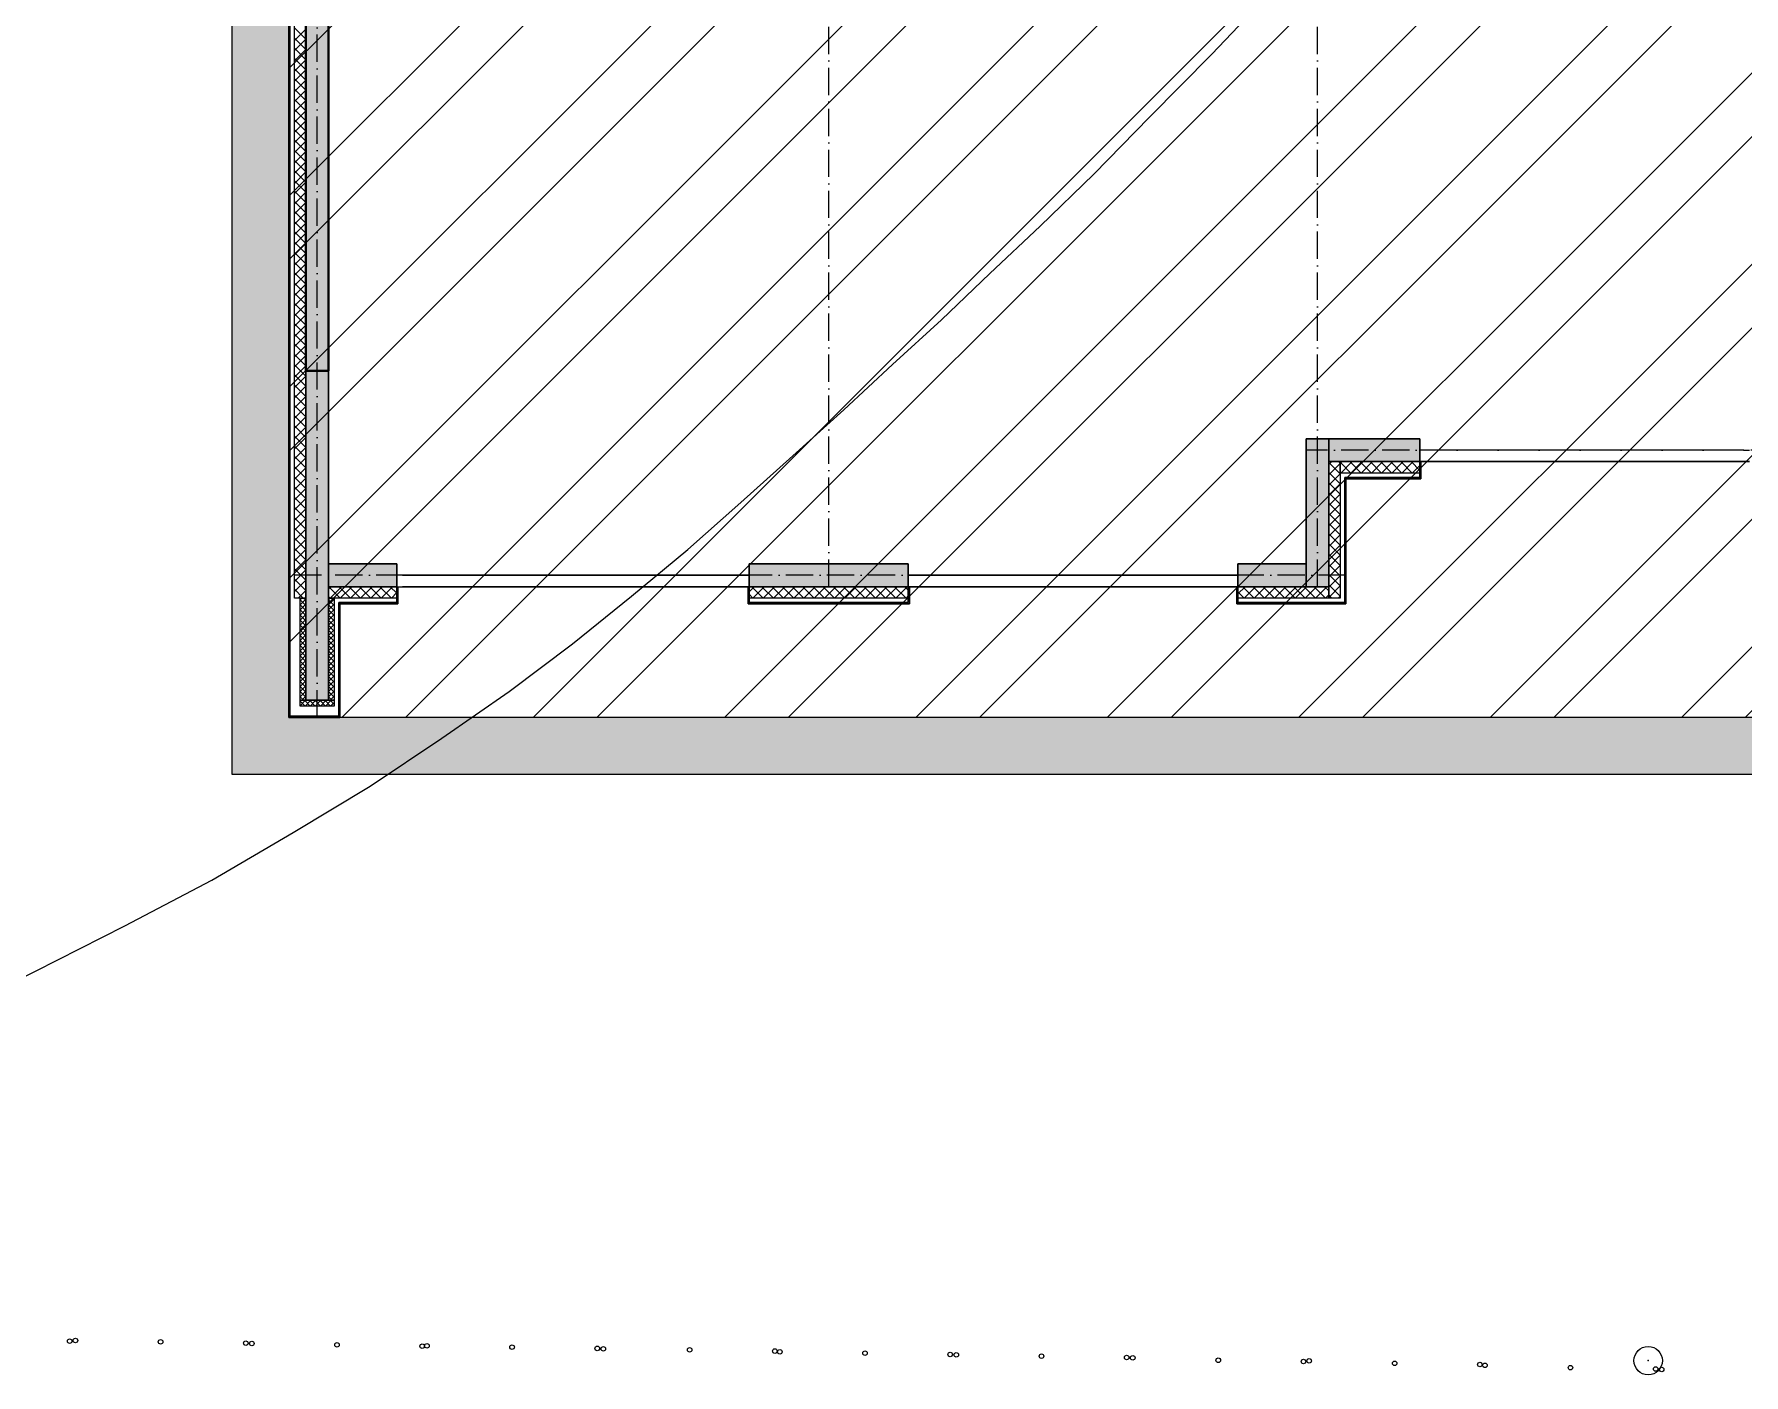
# Model space of a CAD drawing. Header units: millimetres. Extents: x 1353783 to 6492029790, y -7276956 to -512500.
# Drawn here: x 9984314 to 9987323, y -2850139 to -2847779 of the extents above; entities that cross this region are included whole.
import ezdxf

# ---------------------------------------------------------------- set-up
doc = ezdxf.new("R2010")
doc.units = ezdxf.units.MM
for name, pattern in [('( Dashed )', [0.75, 0.5, -0.25]), ('ACAD_ISO10W100', [18, 12, -3, 0, -3]), ('CONTI', [0]), ('осевая', [50.8, 31.75, -6.35, 6.35, -6.35])]:
    doc.linetypes.add(name, pattern=pattern)
doc.layers.get('0').update_dxf_attribs({"lineweight": 5})
for name, color, linetype, lineweight in [('!A-DIAFRAGM типовой', 142, 'Continuous', 0), ('7земля', 7, 'Continuous', 30), ('DIAFRAGM', 46, 'Continuous', 30), ('Hatch', 254, 'Continuous', 5), ('INSULATION', 81, 'Continuous', 5), ('Ар-окна', 5, 'Continuous', 9), ('ГП-Тратуар', 3, 'Continuous', 5), ('оси', 231, 'осевая', 9)]:
    doc.layers.add(name, color=color, linetype=linetype, lineweight=lineweight)
for name, color, linetype in [('GORIZUNKNOWN', 32, 'CONTI'), ('PI_DTUNKNOWN', 250, 'CONTI'), ('SIT_LРЕЛЬЕФ', 7, 'CONTI'), ('Заливка', 7, 'Continuous'), ('РЕЛЬЕФ', 7, 'CONTI')]:
    doc.layers.add(name, color=color, linetype=linetype)

# ---------------------------------------------------------------- blocks, each defined once
blk = doc.blocks.new('амвамвам')
at = {"lineweight": 30, "ltscale": 100, "true_color": 0x939598}
h = blk.add_hatch(color=252, dxfattribs=at)
h.dxf.hatch_style = 1
h.paths.add_polyline_path([(9893780, -3635392), (9893780, -3634892), (9898130, -3634892), (9898130, -3635392)], flags=17)
h.paths.add_polyline_path([(9890980, -3635392), (9890980, -3634892), (9879530, -3634892), (9879530, -3649792), (9905030, -3649792), (9905530, -3649792), (9905530, -3632392), (9905030, -3632392), (9905030, -3649292), (9880030, -3649292), (9880030, -3635392)])
at = {"color": 251, "lineweight": 15, "ltscale": 100, "true_color": 0x636466}
blk.add_lwpolyline([(9890980, -3635392), (9890980, -3634892), (9879530, -3634892), (9879530, -3649792), (9905030, -3649792), (9905530, -3649792), (9905530, -3632392), (9905030, -3632392), (9905030, -3649292), (9880030, -3649292), (9880030, -3635392)], close=True, dxfattribs=at)
blk = doc.blocks.new('ТИП-3')
at = {"layer": '!A-DIAFRAGM типовой', "lineweight": 0, "ltscale": 100, "true_color": 0x000000}
h = blk.add_hatch(color=18, dxfattribs=at)
h.dxf.hatch_style = 1
h.paths.add_polyline_path([(10387614, -2871481), (10387814, -2871481), (10387814, -2868581), (10387614, -2868581)])
h = blk.add_hatch(color=18, dxfattribs=at)
h.dxf.hatch_style = 1
h.paths.add_polyline_path([(10378814, -2870881), (10379014, -2870881), (10379014, -2869581), (10378814, -2869581)])
h = blk.add_hatch(color=18, dxfattribs=at)
h.dxf.hatch_style = 1
h.paths.add_polyline_path([(10379014, -2869581), (10379014, -2869781), (10379614, -2869781), (10379614, -2869581)])
h = blk.add_hatch(color=18, dxfattribs=at)
h.dxf.hatch_style = 1
h.paths.add_polyline_path([(10382514, -2869581), (10382514, -2869781), (10383914, -2869781), (10383914, -2869581)])
h = blk.add_hatch(color=18, dxfattribs=at)
h.dxf.hatch_style = 1
h.paths.add_polyline_path([(10387014, -2869581), (10387014, -2869781), (10387614, -2869781), (10387614, -2869581)])
h = blk.add_hatch(color=18, dxfattribs=at)
h.dxf.hatch_style = 1
h.paths.add_polyline_path([(10378014, -2870681), (10378014, -2870881), (10378814, -2870881), (10378814, -2870681)])
at = {"layer": 'Hatch', "lineweight": 40, "ltscale": 0.5, "true_color": 0x000000}
blk.add_hatch(color=18, dxfattribs=at).paths.add_polyline_path([(10387814, -2874781), (10387614, -2874781), (10387614, -2871481), (10387814, -2871481)])
at = {"layer": '7земля', "color": 18, "linetype": '( Dashed )', "lineweight": 20, "ltscale": 700, "true_color": 0x000000}
blk.add_line((10363414, -2868431), (10387514, -2868431), dxfattribs=at)
at = {"layer": '7земля', "color": 18, "lineweight": 30, "ltscale": 100, "true_color": 0x000000}
for p, q in [((10387514, -2869431), (10387514, -2868431)), ((10387514, -2868431), (10387964, -2868431)), ((10387524, -2869441), (10387524, -2868441)), ((10387524, -2868441), (10387954, -2868441)), ((10387954, -2868441), (10387954, -2882321)), ((10387964, -2868431), (10387964, -2882331)), ((10378664, -2870531), (10378664, -2869431)), ((10378664, -2869431), (10379624, -2869431)), ((10378674, -2870541), (10378674, -2869441)), ((10378674, -2869441), (10379614, -2869441)), ((10379614, -2869441), (10379614, -2869581)), ((10379624, -2869431), (10379624, -2869581)), ((10383924, -2869431), (10382504, -2869431)), ((10382504, -2869431), (10382504, -2869581)), ((10383914, -2869441), (10382514, -2869441)), ((10382514, -2869441), (10382514, -2869581)), ((10383914, -2869581), (10383914, -2869441)), ((10383924, -2869581), (10383924, -2869431)), ((10387004, -2869581), (10387004, -2869431)), ((10387004, -2869431), (10387514, -2869431)), ((10387014, -2869581), (10387014, -2869441)), ((10387014, -2869441), (10387524, -2869441)), ((10379614, -2869581), (10379664, -2869581)), ((10379664, -2869681), (10379614, -2869681)), ((10382464, -2869581), (10379664, -2869581)), ((10379664, -2869681), (10382464, -2869681)), ((10382514, -2869581), (10382464, -2869581)), ((10382464, -2869681), (10382514, -2869681)), ((10383914, -2869581), (10383964, -2869581)), ((10383964, -2869681), (10383914, -2869681)), ((10386964, -2869581), (10383964, -2869581)), ((10383964, -2869681), (10386964, -2869681)), ((10378004, -2870681), (10378004, -2870531)), ((10378004, -2870531), (10378664, -2870531)), ((10378014, -2870681), (10378014, -2870541)), ((10378014, -2870541), (10378674, -2870541)), ((10375114, -2870681), (10375164, -2870681)), ((10377964, -2870681), (10375164, -2870681)), ((10378014, -2870681), (10377964, -2870681))]:
    blk.add_line(p, q, dxfattribs=at)
at = {"layer": 'DIAFRAGM', "color": 18, "ltscale": 0.5, "true_color": 0x000000}
for p, q in [((10387814, -2868581), (10387614, -2868581)), ((10387614, -2868581), (10387614, -2871481)), ((10387814, -2871481), (10387814, -2868581)), ((10379014, -2869581), (10378814, -2869581)), ((10378814, -2869581), (10378814, -2870881)), ((10379014, -2870881), (10379014, -2869581)), ((10379014, -2869581), (10379014, -2869781)), ((10379614, -2869581), (10379014, -2869581)), ((10379614, -2869781), (10379614, -2869581)), ((10382514, -2869581), (10382514, -2869781)), ((10383914, -2869581), (10382514, -2869581)), ((10383914, -2869781), (10383914, -2869581)), ((10387014, -2869581), (10387014, -2869781)), ((10387614, -2869581), (10387014, -2869581)), ((10387614, -2869781), (10387614, -2869581)), ((10379014, -2869781), (10379614, -2869781)), ((10382514, -2869781), (10383914, -2869781)), ((10383314, -2869781), (10383114, -2869781)), ((10387014, -2869781), (10387614, -2869781)), ((10378014, -2870681), (10378014, -2870881)), ((10378814, -2870681), (10378014, -2870681)), ((10378814, -2870881), (10378814, -2870681)), ((10378014, -2870881), (10378814, -2870881)), ((10378814, -2870881), (10379014, -2870881)), ((10387614, -2871481), (10387814, -2871481))]:
    blk.add_line(p, q, dxfattribs=at)
at = {"layer": 'Hatch', "color": 18, "lineweight": 40, "ltscale": 0.5, "true_color": 0x000000}
for p, q in [((10387614, -2874781), (10387614, -2871481)), ((10387614, -2871481), (10387814, -2871481)), ((10387814, -2871481), (10387814, -2874781)), ((10387614, -2873541), (10387614, -2873441))]:
    blk.add_line(p, q, dxfattribs=at)
at = {"layer": 'INSULATION', "color": 18, "linetype": 'Continuous', "ltscale": 0.5, "true_color": 0x000000}
for p, q in [((10387564, -2868563), (10387596, -2868531)), ((10387564, -2868544), (10387601, -2868581)), ((10387601, -2868581), (10387564, -2868618)), ((10387564, -2868608), (10387614, -2868658)), ((10387614, -2868613), (10387564, -2868663)), ((10387564, -2868653), (10387614, -2868703)), ((10387614, -2868658), (10387564, -2868708)), ((10387582, -2868581), (10387614, -2868613)), ((10387591, -2868581), (10387641, -2868531)), ((10387596, -2868531), (10387646, -2868581)), ((10387636, -2868581), (10387686, -2868531)), ((10387641, -2868531), (10387691, -2868581)), ((10387681, -2868581), (10387731, -2868531)), ((10387686, -2868531), (10387736, -2868581)), ((10387726, -2868581), (10387776, -2868531)), ((10387731, -2868531), (10387781, -2868581)), ((10387771, -2868581), (10387821, -2868531)), ((10387776, -2868531), (10387826, -2868581)), ((10387851, -2868581), (10387814, -2868618)), ((10387814, -2868608), (10387864, -2868658)), ((10387864, -2868613), (10387814, -2868663)), ((10387814, -2868653), (10387864, -2868703)), ((10387864, -2868658), (10387814, -2868708)), ((10387816, -2868581), (10387864, -2868532)), ((10387821, -2868531), (10387864, -2868574)), ((10387832, -2868581), (10387864, -2868613)), ((10387861, -2868581), (10387864, -2868577)), ((10387564, -2868698), (10387614, -2868748)), ((10387614, -2868703), (10387564, -2868753)), ((10387564, -2868742), (10387614, -2868792)), ((10387614, -2868748), (10387564, -2868798)), ((10387564, -2868787), (10387614, -2868837)), ((10387614, -2868792), (10387564, -2868842)), ((10387814, -2868698), (10387864, -2868748)), ((10387864, -2868703), (10387814, -2868753)), ((10387814, -2868742), (10387864, -2868792)), ((10387864, -2868748), (10387814, -2868798)), ((10387814, -2868787), (10387864, -2868837)), ((10387864, -2868792), (10387814, -2868842)), ((10387564, -2868832), (10387614, -2868882)), ((10387614, -2868837), (10387564, -2868887)), ((10387564, -2868877), (10387614, -2868927)), ((10387614, -2868882), (10387564, -2868932)), ((10387564, -2868922), (10387614, -2868972)), ((10387614, -2868927), (10387564, -2868977)), ((10387564, -2868967), (10387614, -2869017)), ((10387814, -2868832), (10387864, -2868882)), ((10387864, -2868837), (10387814, -2868887)), ((10387814, -2868877), (10387864, -2868927)), ((10387864, -2868882), (10387814, -2868932)), ((10387814, -2868922), (10387864, -2868972)), ((10387864, -2868927), (10387814, -2868977)), ((10387814, -2868967), (10387864, -2869017)), ((10387614, -2868972), (10387564, -2869022)), ((10387564, -2869012), (10387614, -2869062)), ((10387614, -2869017), (10387564, -2869067)), ((10387564, -2869057), (10387614, -2869107)), ((10387614, -2869062), (10387564, -2869112)), ((10387564, -2869102), (10387614, -2869152)), ((10387614, -2869107), (10387564, -2869157)), ((10387864, -2868972), (10387814, -2869022)), ((10387814, -2869012), (10387864, -2869062)), ((10387864, -2869017), (10387814, -2869067)), ((10387814, -2869057), (10387864, -2869107)), ((10387864, -2869062), (10387814, -2869112)), ((10387814, -2869102), (10387864, -2869152)), ((10387864, -2869107), (10387814, -2869157)), ((10387564, -2869147), (10387614, -2869197)), ((10387614, -2869152), (10387564, -2869202)), ((10387564, -2869191), (10387614, -2869241)), ((10387614, -2869197), (10387564, -2869247)), ((10387564, -2869236), (10387614, -2869286)), ((10387614, -2869241), (10387564, -2869291)), ((10387814, -2869147), (10387864, -2869197)), ((10387864, -2869152), (10387814, -2869202)), ((10387814, -2869191), (10387864, -2869241)), ((10387864, -2869197), (10387814, -2869247)), ((10387814, -2869236), (10387864, -2869286)), ((10387864, -2869241), (10387814, -2869291)), ((10387564, -2869281), (10387614, -2869331)), ((10387614, -2869286), (10387564, -2869336)), ((10387564, -2869326), (10387614, -2869376)), ((10387614, -2869331), (10387564, -2869381)), ((10387564, -2869371), (10387614, -2869421)), ((10387614, -2869376), (10387564, -2869426)), ((10387564, -2869416), (10387614, -2869466)), ((10387614, -2869421), (10387564, -2869471)), ((10387814, -2869281), (10387864, -2869331)), ((10387864, -2869286), (10387814, -2869336)), ((10387814, -2869326), (10387864, -2869376)), ((10387864, -2869331), (10387814, -2869381)), ((10387814, -2869371), (10387864, -2869421)), ((10387864, -2869376), (10387814, -2869426)), ((10387814, -2869416), (10387864, -2869466)), ((10387864, -2869421), (10387814, -2869471)), ((10378714, -2869497), (10378731, -2869481)), ((10378714, -2869587), (10378814, -2869487)), ((10378814, -2869597), (10378714, -2869497)), ((10378814, -2869508), (10378788, -2869481)), ((10378814, -2869509), (10378842, -2869481)), ((10378814, -2869543), (10378852, -2869581)), ((10378832, -2869581), (10378932, -2869481)), ((10378842, -2869481), (10378942, -2869581)), ((10378922, -2869581), (10379022, -2869481)), ((10378932, -2869481), (10379032, -2869581)), ((10379011, -2869581), (10379111, -2869481)), ((10379022, -2869481), (10379122, -2869581)), ((10379101, -2869581), (10379201, -2869481)), ((10379111, -2869481), (10379211, -2869581)), ((10379191, -2869581), (10379291, -2869481)), ((10379201, -2869481), (10379301, -2869581)), ((10379281, -2869581), (10379381, -2869481)), ((10379291, -2869481), (10379391, -2869581)), ((10379371, -2869581), (10379471, -2869481)), ((10379381, -2869481), (10379481, -2869581)), ((10379460, -2869581), (10379560, -2869481)), ((10379471, -2869481), (10379571, -2869581)), ((10379550, -2869581), (10379614, -2869517)), ((10379560, -2869481), (10379614, -2869535)), ((10382514, -2869500), (10382534, -2869481)), ((10382514, -2869551), (10382544, -2869581)), ((10382524, -2869581), (10382624, -2869481)), ((10382534, -2869481), (10382634, -2869581)), ((10382613, -2869581), (10382713, -2869481)), ((10382624, -2869481), (10382724, -2869581)), ((10382703, -2869581), (10382803, -2869481)), ((10382713, -2869481), (10382813, -2869581)), ((10382793, -2869581), (10382893, -2869481)), ((10382803, -2869481), (10382903, -2869581)), ((10382883, -2869581), (10382983, -2869481)), ((10382893, -2869481), (10382993, -2869581)), ((10382973, -2869581), (10383073, -2869481)), ((10382983, -2869481), (10383083, -2869581)), ((10383062, -2869581), (10383162, -2869481)), ((10383073, -2869481), (10383173, -2869581)), ((10383152, -2869581), (10383252, -2869481)), ((10383162, -2869481), (10383262, -2869581)), ((10383242, -2869581), (10383342, -2869481)), ((10383252, -2869481), (10383352, -2869581)), ((10383332, -2869581), (10383432, -2869481)), ((10383342, -2869481), (10383442, -2869581)), ((10383422, -2869581), (10383522, -2869481)), ((10383432, -2869481), (10383532, -2869581)), ((10383511, -2869581), (10383611, -2869481)), ((10383522, -2869481), (10383622, -2869581)), ((10383601, -2869581), (10383701, -2869481)), ((10383611, -2869481), (10383711, -2869581)), ((10383691, -2869581), (10383791, -2869481)), ((10383701, -2869481), (10383801, -2869581)), ((10383781, -2869581), (10383881, -2869481)), ((10383791, -2869481), (10383891, -2869581)), ((10383871, -2869581), (10383914, -2869537)), ((10383881, -2869481), (10383914, -2869514)), ((10387014, -2869529), (10387062, -2869481)), ((10387014, -2869523), (10387073, -2869581)), ((10387052, -2869581), (10387152, -2869481)), ((10387062, -2869481), (10387162, -2869581)), ((10387142, -2869581), (10387242, -2869481)), ((10387152, -2869481), (10387252, -2869581)), ((10387232, -2869581), (10387332, -2869481)), ((10387242, -2869481), (10387342, -2869581)), ((10387322, -2869581), (10387422, -2869481)), ((10387332, -2869481), (10387432, -2869581)), ((10387411, -2869581), (10387511, -2869481)), ((10387422, -2869481), (10387522, -2869581)), ((10387501, -2869581), (10387601, -2869481)), ((10387511, -2869481), (10387611, -2869581)), ((10387564, -2869461), (10387584, -2869481)), ((10387591, -2869581), (10387614, -2869558)), ((10387614, -2869466), (10387599, -2869481)), ((10387601, -2869481), (10387614, -2869494)), ((10387814, -2869461), (10387834, -2869481)), ((10387814, -2869548), (10387882, -2869481)), ((10387814, -2869638), (10387914, -2869538)), ((10387914, -2869648), (10387814, -2869548)), ((10387914, -2869559), (10387837, -2869481)), ((10387864, -2869466), (10387849, -2869481)), ((10378714, -2869677), (10378814, -2869577)), ((10378814, -2869687), (10378714, -2869587)), ((10378714, -2869767), (10378814, -2869667)), ((10378814, -2869777), (10378714, -2869677)), ((10387814, -2869728), (10387914, -2869628)), ((10387914, -2869738), (10387814, -2869638)), ((10387814, -2869818), (10387914, -2869718)), ((10378714, -2869857), (10378814, -2869757)), ((10378814, -2869867), (10378714, -2869767)), ((10378714, -2869946), (10378814, -2869846)), ((10378814, -2869957), (10378714, -2869857)), ((10387914, -2869828), (10387814, -2869728)), ((10387814, -2869908), (10387914, -2869808)), ((10387914, -2869918), (10387814, -2869818)), ((10378714, -2870036), (10378814, -2869936)), ((10378814, -2870046), (10378714, -2869946)), ((10387814, -2869997), (10387914, -2869897)), ((10387914, -2870008), (10387814, -2869908)), ((10387814, -2870087), (10387914, -2869987)), ((10387914, -2870097), (10387814, -2869997)), ((10378714, -2870126), (10378814, -2870026)), ((10378814, -2870136), (10378714, -2870036)), ((10378714, -2870216), (10378814, -2870116)), ((10378814, -2870226), (10378714, -2870126)), ((10387814, -2870177), (10387914, -2870077)), ((10387914, -2870187), (10387814, -2870087)), ((10387814, -2870267), (10387914, -2870167)), ((10378714, -2870306), (10378814, -2870206)), ((10378814, -2870316), (10378714, -2870216)), ((10378714, -2870395), (10378814, -2870295)), ((10378814, -2870406), (10378714, -2870306)), ((10387914, -2870277), (10387814, -2870177)), ((10387814, -2870357), (10387914, -2870257)), ((10387914, -2870367), (10387814, -2870267)), ((10378714, -2870485), (10378814, -2870385)), ((10378814, -2870495), (10378714, -2870395)), ((10387814, -2870446), (10387914, -2870346)), ((10387914, -2870457), (10387814, -2870357)), ((10387814, -2870536), (10387914, -2870436)), ((10387914, -2870546), (10387814, -2870446)), ((10378014, -2870647), (10378081, -2870581)), ((10378014, -2870604), (10378091, -2870681)), ((10378071, -2870681), (10378171, -2870581)), ((10378081, -2870581), (10378181, -2870681)), ((10378160, -2870681), (10378260, -2870581)), ((10378171, -2870581), (10378271, -2870681)), ((10378250, -2870681), (10378350, -2870581)), ((10378260, -2870581), (10378360, -2870681)), ((10378340, -2870681), (10378440, -2870581)), ((10378350, -2870581), (10378450, -2870681)), ((10378430, -2870681), (10378530, -2870581)), ((10378440, -2870581), (10378540, -2870681)), ((10378520, -2870681), (10378620, -2870581)), ((10378530, -2870581), (10378630, -2870681)), ((10378609, -2870681), (10378709, -2870581)), ((10378620, -2870581), (10378714, -2870676)), ((10378709, -2870581), (10378714, -2870586)), ((10378714, -2870575), (10378814, -2870475)), ((10378814, -2870585), (10378714, -2870485)), ((10378714, -2870665), (10378814, -2870565)), ((10378814, -2870675), (10378714, -2870575)), ((10387814, -2870626), (10387914, -2870526)), ((10387914, -2870636), (10387814, -2870536)), ((10387814, -2870716), (10387914, -2870616)), ((10378699, -2870681), (10378714, -2870666)), ((10378730, -2870681), (10378714, -2870665)), ((10378788, -2870681), (10378814, -2870655)), ((10387914, -2870726), (10387814, -2870626)), ((10387814, -2870806), (10387914, -2870706)), ((10387914, -2870816), (10387814, -2870716)), ((10387814, -2870895), (10387914, -2870795)), ((10387914, -2870906), (10387814, -2870806)), ((10387814, -2870985), (10387914, -2870885)), ((10387914, -2870995), (10387814, -2870895)), ((10387814, -2871075), (10387914, -2870975)), ((10387914, -2871085), (10387814, -2870985)), ((10387814, -2871165), (10387914, -2871065)), ((10387914, -2871175), (10387814, -2871075)), ((10387814, -2871255), (10387914, -2871155)), ((10387914, -2871265), (10387814, -2871165)), ((10387814, -2871344), (10387914, -2871244)), ((10387914, -2871355), (10387814, -2871255)), ((10387814, -2871434), (10387914, -2871334)), ((10387914, -2871444), (10387814, -2871344)), ((10387814, -2871524), (10387914, -2871424)), ((10387914, -2871534), (10387814, -2871434)), ((10387814, -2871614), (10387914, -2871514)), ((10387914, -2871624), (10387814, -2871524)), ((10387814, -2871704), (10387914, -2871604)), ((10387914, -2871714), (10387814, -2871614)), ((10387814, -2871793), (10387914, -2871693)), ((10387914, -2871804), (10387814, -2871704)), ((10387814, -2871883), (10387914, -2871783)), ((10387914, -2871893), (10387814, -2871793)), ((10387814, -2871973), (10387914, -2871873)), ((10387914, -2871983), (10387814, -2871883)), ((10387814, -2872063), (10387914, -2871963)), ((10387914, -2872073), (10387814, -2871973)), ((10387814, -2872153), (10387914, -2872053)), ((10387914, -2872163), (10387814, -2872063)), ((10387814, -2872242), (10387914, -2872142)), ((10387914, -2872253), (10387814, -2872153)), ((10387814, -2872332), (10387914, -2872232)), ((10387914, -2872342), (10387814, -2872242)), ((10387814, -2872422), (10387914, -2872322)), ((10387914, -2872432), (10387814, -2872332)), ((10387814, -2872512), (10387914, -2872412)), ((10387914, -2872522), (10387814, -2872422)), ((10387814, -2872602), (10387914, -2872502)), ((10387914, -2872612), (10387814, -2872512)), ((10387814, -2872691), (10387914, -2872591)), ((10387914, -2872702), (10387814, -2872602)), ((10387814, -2872781), (10387914, -2872681)), ((10387914, -2872791), (10387814, -2872691)), ((10387814, -2872871), (10387914, -2872771)), ((10387914, -2872881), (10387814, -2872781)), ((10387814, -2872961), (10387914, -2872861)), ((10387914, -2872971), (10387814, -2872871)), ((10387814, -2873051), (10387914, -2872951)), ((10387914, -2873061), (10387814, -2872961)), ((10387814, -2873140), (10387914, -2873040)), ((10387914, -2873151), (10387814, -2873051)), ((10387814, -2873230), (10387914, -2873130)), ((10387914, -2873240), (10387814, -2873140)), ((10387814, -2873320), (10387914, -2873220)), ((10387914, -2873330), (10387814, -2873230)), ((10387814, -2873410), (10387914, -2873310)), ((10387914, -2873420), (10387814, -2873320)), ((10387814, -2873500), (10387914, -2873400)), ((10387914, -2873510), (10387814, -2873410)), ((10387814, -2873589), (10387914, -2873489)), ((10387914, -2873600), (10387814, -2873500)), ((10387814, -2873679), (10387914, -2873579)), ((10387914, -2873689), (10387814, -2873589)), ((10387814, -2873769), (10387914, -2873669)), ((10387914, -2873779), (10387814, -2873679)), ((10387814, -2873859), (10387914, -2873759)), ((10387914, -2873869), (10387814, -2873769)), ((10387814, -2873949), (10387914, -2873849)), ((10387914, -2873959), (10387814, -2873859)), ((10387814, -2874038), (10387914, -2873938)), ((10387914, -2874049), (10387814, -2873949)), ((10387814, -2874128), (10387914, -2874028)), ((10387914, -2874138), (10387814, -2874038)), ((10387814, -2874218), (10387914, -2874118)), ((10387914, -2874228), (10387814, -2874128)), ((10387814, -2874308), (10387914, -2874208)), ((10387914, -2874318), (10387814, -2874218)), ((10387814, -2874398), (10387914, -2874298)), ((10387914, -2874408), (10387814, -2874308)), ((10387814, -2874487), (10387914, -2874387)), ((10387914, -2874498), (10387814, -2874398))]:
    blk.add_line(p, q, dxfattribs=at)
at = {"layer": 'INSULATION', "color": 18, "ltscale": 0.5, "true_color": 0x000000}
for p, q in [((10387564, -2868581), (10387564, -2868531)), ((10387564, -2868531), (10387864, -2868531)), ((10387564, -2869481), (10387564, -2868581)), ((10387564, -2868581), (10387614, -2868581)), ((10387864, -2868581), (10387564, -2868581)), ((10387614, -2868581), (10387614, -2869481)), ((10387814, -2869481), (10387814, -2868581)), ((10387814, -2868581), (10387864, -2868581)), ((10387864, -2868531), (10387864, -2868581)), ((10387864, -2868581), (10387864, -2869481)), ((10378714, -2869481), (10378814, -2869481)), ((10378714, -2870681), (10378714, -2869481)), ((10378814, -2869581), (10378814, -2869481)), ((10378814, -2869481), (10379614, -2869481)), ((10378814, -2869481), (10378814, -2870681)), ((10379614, -2869481), (10379614, -2869581)), ((10382514, -2869581), (10382514, -2869481)), ((10382514, -2869481), (10383914, -2869481)), ((10383914, -2869481), (10383914, -2869581)), ((10387014, -2869581), (10387014, -2869481)), ((10387014, -2869481), (10387614, -2869481)), ((10387614, -2869481), (10387564, -2869481)), ((10387614, -2869481), (10387614, -2869581)), ((10387814, -2869481), (10387914, -2869481)), ((10387814, -2880781), (10387814, -2869481)), ((10387864, -2869481), (10387814, -2869481)), ((10387914, -2869481), (10387914, -2880781)), ((10379614, -2869581), (10378814, -2869581)), ((10383914, -2869581), (10382514, -2869581)), ((10387614, -2869581), (10387014, -2869581)), ((10378014, -2870681), (10378014, -2870581)), ((10378014, -2870581), (10378714, -2870581)), ((10378714, -2870581), (10378714, -2870681)), ((10378714, -2870681), (10378014, -2870681)), ((10378814, -2870681), (10378714, -2870681))]:
    blk.add_line(p, q, dxfattribs=at)
at = {"layer": 'Ар-окна', "color": 18, "lineweight": 5, "true_color": 0x000000}
for p, q in [((10379614, -2869681), (10379614, -2869581)), ((10382514, -2869681), (10382514, -2869581)), ((10383914, -2869681), (10383914, -2869581)), ((10387014, -2869581), (10386964, -2869581)), ((10386964, -2869681), (10387014, -2869681)), ((10387014, -2869681), (10387014, -2869581)), ((10378014, -2870781), (10378014, -2870681)), ((10375164, -2870781), (10375114, -2870781)), ((10375164, -2870781), (10377964, -2870781)), ((10377964, -2870781), (10378014, -2870781))]:
    blk.add_line(p, q, dxfattribs=at)
at = {"layer": 'оси', "color": 251, "linetype": 'ACAD_ISO10W100', "lineweight": 13, "ltscale": 20, "true_color": 0x636466}
for p, q in [((10387714, -2868431), (10387714, -2883281)), ((10378664, -2869681), (10387964, -2869681)), ((10378914, -2869581), (10378914, -2882331)), ((10383214, -2869581), (10383214, -2882331)), ((10362964, -2870781), (10379014, -2870781))]:
    blk.add_line(p, q, dxfattribs=at)
blk = doc.blocks.new('оо')
at = {"layer": 'GORIZUNKNOWN', "color": 9, "true_color": 0xc7c8ca}
blk.add_lwpolyline([(222819.673, -3431816.602), (222820.533, -3431816.472), (222821.403, -3431816.332), (222822.253, -3431816.182), (222823.063, -3431816.002), (222823.833, -3431815.822), (222824.563, -3431815.612), (222825.253, -3431815.402), (222825.913, -3431815.172), (222826.533, -3431814.932), (222827.133, -3431814.692), (222827.703, -3431814.442), (222828.263, -3431814.192), (222828.813, -3431813.942), (222829.343, -3431813.692), (222829.873, -3431813.452), (222830.403, -3431813.192), (222830.953, -3431812.932), (222831.543, -3431812.642), (222832.163, -3431812.312), (222832.853, -3431811.952), (222833.603, -3431811.542)], dxfattribs=at)
at = {"layer": 'PI_DTUNKNOWN', "color": 9, "true_color": 0xc7c8ca}
blk.add_circle((222832.993, -3431824.072), 0.125, dxfattribs=at)
blk.add_point((222832.993, -3431824.072), dxfattribs=at)
at = {"layer": 'SIT_LРЕЛЬЕФ', "color": 9, "true_color": 0xc7c8ca}
for centre in [(222819.823, -3431819.662), (222819.873, -3431819.672), (222820.583, -3431819.912), (222821.293, -3431820.152), (222821.343, -3431820.172), (222822.053, -3431820.412), (222822.763, -3431820.652), (222822.803, -3431820.662), (222823.513, -3431820.902), (222824.223, -3431821.142), (222824.273, -3431821.162), (222824.993, -3431821.402), (222825.703, -3431821.642), (222825.743, -3431821.662), (222826.453, -3431821.902), (222827.163, -3431822.142), (222827.213, -3431822.162), (222827.923, -3431822.402), (222828.633, -3431822.642), (222828.683, -3431822.662), (222829.393, -3431822.912), (222830.103, -3431823.152), (222830.153, -3431823.162), (222830.863, -3431823.412), (222831.573, -3431823.652), (222831.613, -3431823.672), (222832.323, -3431823.922), (222833.033, -3431824.162), (222833.083, -3431824.182)]:
    blk.add_circle(centre, 0.02, dxfattribs=at)

msp = doc.modelspace()

# ---------------------------------------------------------------- hatches: boundary and pattern name
at = {"layer": 'Заливка', "lineweight": 5, "ltscale": 100, "true_color": 0xc7ffc7}
h = msp.add_hatch(dxfattribs=at)
h.set_pattern_fill('ANSI32', color=254, scale=25)
h.set_pattern_definition([(45, (298297.6, 0), (-168.379802, 168.379802), []), (45, (298409.85, 0), (-168.379802, 168.379802), [])])
h.paths.add_polyline_path([(9984762.4, -2846201.6), (9989762.4, -2846201.6), (9989762.4, -2848981.7), (9984762.4, -2848981.6)])

# ---------------------------------------------------------------- linework, layer by layer
at = {"layer": 'Заливка', "color": 254, "lineweight": 5, "ltscale": 100, "true_color": 0xc7ffc7}
msp.add_lwpolyline([(9984762.4, -2846201.6), (9989762.4, -2846201.6), (9989762.4, -2848981.7), (9984762.4, -2848981.7)], close=True, dxfattribs=at)

# ---------------------------------------------------------------- block references
at = {"color": 1, "lineweight": 30, "xscale": 0.1999999999999998, "yscale": 0.1999999999999998, "zscale": 0.1999999999999998, "rotation": 359.9999889757423}
msp.add_blockref('амвамвам', (8008756.4, -2119122.9), dxfattribs=at)
at = {"layer": 'ГП-Тратуар', "color": 3, "lineweight": 30, "xscale": 0.1999999999999999, "yscale": 0.1999999999999999, "zscale": 0.1999999999999999, "rotation": 179.9999889757269}
msp.add_blockref('ТИП-3', (12062355.1, -3422668.2), dxfattribs=at)
at = {"layer": 'РЕЛЬЕФ', "color": 240, "lineweight": 30, "true_color": 0xed1f24, "xscale": 200.0000000000001, "yscale": 200.0000000000001, "zscale": 200.0000000000001, "rotation": 17.80578495452471}
msp.add_blockref('оо', (-242329121, 637008728.1), dxfattribs=at)

doc.saveas('drawing.dxf')
